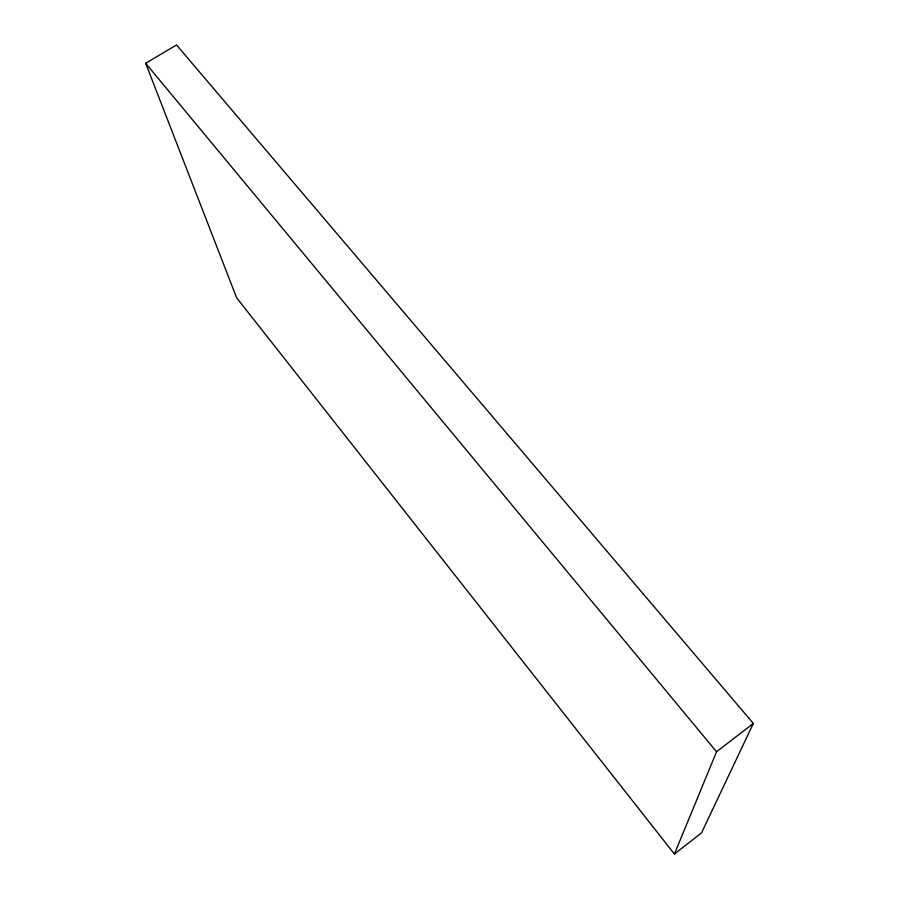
<?xml version="1.0" encoding="UTF-8"?>
<svg xmlns="http://www.w3.org/2000/svg" width="899" height="899" viewBox="0 0 899 899"><rect width="100%" height="100%" fill="white"/><g stroke="black" fill="none" stroke-linecap="round" stroke-linejoin="round"><path stroke-width="1.35" d="M674.419 854.05L716.548 751.766L753.34 723.448L176.53 44.95L145.66 63.278L236.617 297.749L674.419 854.05L701.546 832.845L753.34 723.448M145.66 63.278L716.548 751.766"/></g></svg>
